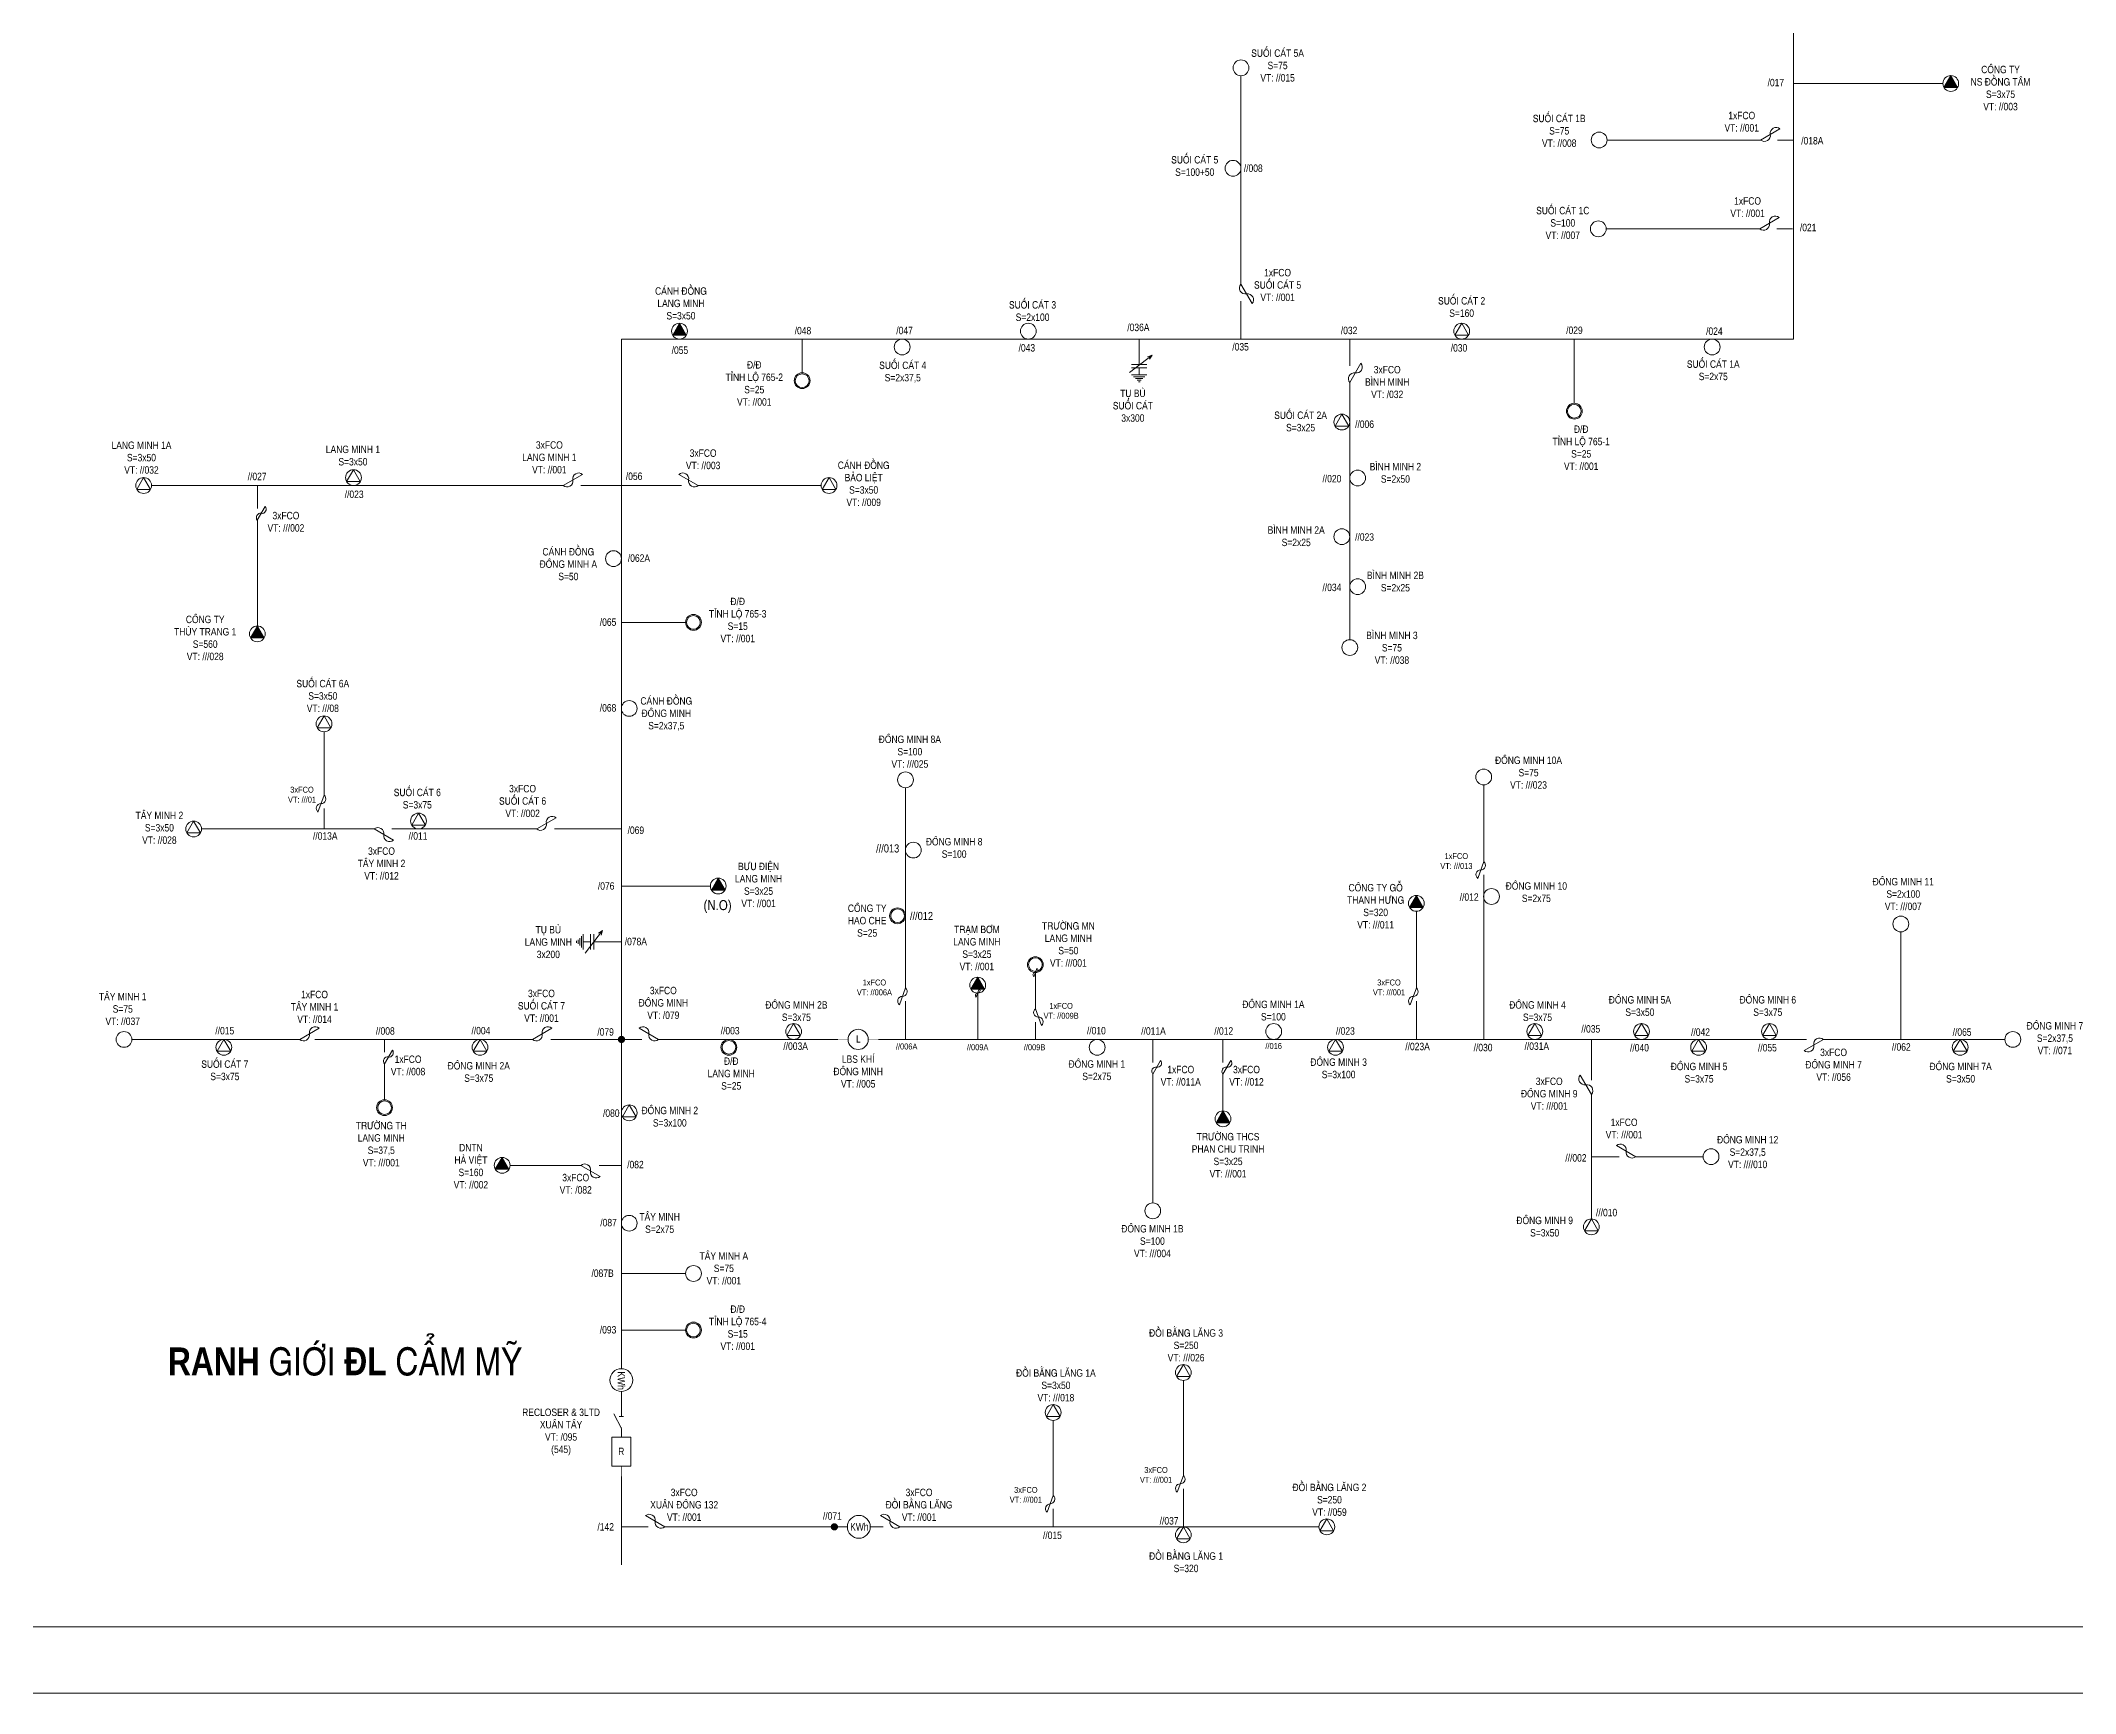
# Model space of a CAD drawing. Header units: inches. Extents: x 3694 to 9715, y -885 to 919.
# Drawn here: x 5783 to 6362, y -841 to -372 of the extents above; entities that cross this region are included whole.
import ezdxf
from ezdxf.enums import TextEntityAlignment as Align

# ---------------------------------------------------------------- set-up
doc = ezdxf.new("R2010")
doc.units = ezdxf.units.IN
doc.header["$LTSCALE"] = 0.2
doc.header["$MEASUREMENT"] = 0
doc.layers.get('0').update_dxf_attribs({"lineweight": 5})
for name, color, linetype, lineweight in [('Day 22kV', 1, 'Continuous', 13), ('Khung', 7, 'Continuous', 13), ('TBA', 5, 'Continuous', 9), ('Text', 7, 'Continuous', 9), ('Thiet bi', 3, 'Continuous', 9), ('Tuyen 475', 6, 'Continuous', 13)]:
    doc.layers.add(name, color=color, linetype=linetype, lineweight=lineweight)
doc.styles.add('V-H-C', font='VHELVCN_0.TTF')
doc.styles.add('V-H-C-B', font='VHELVCB_0.TTF')

# ---------------------------------------------------------------- blocks, each defined once
blk = doc.blocks.new('TBA 1P')
at = {"color": 0}
blk.add_circle((0, 0.8), 0.8, dxfattribs=at)
blk = doc.blocks.new('FCO')
at = {"color": 0}
blk.add_lwpolyline([(0, 0, 0.707499), (0.8, 0.8, -0.707499), (1.6, 1.6, -5.301682)], format="xyb", dxfattribs=at)
blk.add_lwpolyline([(0, 0), (1.6, 1.6)], dxfattribs=at)
blk = doc.blocks.new('TBA 3P')
at = {"color": 0}
blk.add_lwpolyline([(0, 1.6, 0, 1.39, 0), (0, 0.4, 0, 0, 0)], format="xyseb", dxfattribs=at)
blk.add_lwpolyline([(-0.69, 0.4), (0.69, 0.4), (0, 1.6)], close=True, dxfattribs=at)
blk.add_circle((0, 0.8), 0.8, dxfattribs=at)
blk = doc.blocks.new('ALTD')
at = {"color": 0}
for points in [[(3.38, 1.08), (1.27, 0), (0, 0)], [(2.99, 0.31), (2.99, -0.31)], [(2.99, 0), (4.73, 0)]]:
    blk.add_lwpolyline(points, dxfattribs=at)
blk = doc.blocks.new('GIAO NHAN DIEN NANG')
at = {"layer": 'Thiet bi'}
for p, q in [((579.29, -85.47), (582.99, -85.47)), ((589.48, -85.47), (593.18, -85.47))]:
    blk.add_line(p, q, dxfattribs=at)
blk.add_circle((586.24, -85.47), 3.25, dxfattribs=at)
at = {"layer": 'Text', "insert": (586.39, -85.46), "char_height": 2.107, "width": 22.4302, "attachment_point": 5, "style": 'V-H-C'}
blk.add_mtext('KWh', dxfattribs=at)

msp = doc.modelspace()

# ---------------------------------------------------------------- linework, layer by layer
at = {"layer": 'Day 22kV'}
msp.add_line((5948.43, -779.8), (5948.43, -804.95), dxfattribs=at)
for points in [[(6108.25, -779.51), (6108.25, -752.49)], [(6071.24, -785.2), (6071.24, -763.87)], [(6108.25, -794.14), (6108.25, -783.31)], [(6071.24, -794.14), (6071.24, -788.99)], [(5948.43, -794.14), (5956.07, -794.14)], [(5960.8, -794.14), (6008.97, -794.14)], [(6027.59, -794.14), (6146.79, -794.14)]]:
    msp.add_lwpolyline(points, dxfattribs=at)
at = {"layer": 'Day 22kV', "const_width": 1.01}
msp.add_lwpolyline([(6009.01, -793.62, 1), (6009.01, -794.67, 1), (6009.01, -793.62, 2.414214)], format="xyb", dxfattribs=at)
at = {"layer": 'Khung'}
for points in [[(3694.32, 918.53), (3694.32, -841.47), (6724.32, -841.47), (6724.32, 918.53)], [(3713.26, 899.59), (3713.26, -822.54), (6705.39, -822.54), (6705.39, 899.59)]]:
    msp.add_lwpolyline(points, close=True, dxfattribs=at)
at = {"layer": 'TBA', "color": 6}
for points in [[(6187.41, -451.91), (6185.47, -455.28), (6189.36, -455.28)], [(6153.33, -477.76), (6151.38, -481.13), (6155.27, -481.13)], [(5812.59, -495.79), (5810.64, -499.16), (5814.53, -499.16)], [(5872.25, -493.54), (5870.3, -496.91), (5874.2, -496.91)], [(6007.5, -495.79), (6005.55, -499.16), (6009.44, -499.16)], [(5863.89, -563.56), (5861.95, -566.93), (5865.84, -566.93)], [(5826.81, -593.45), (5824.86, -596.82), (5828.75, -596.82)], [(5890.76, -591.2), (5888.81, -594.57), (5892.71, -594.57)], [(5997.43, -651.05), (5995.49, -654.42), (5999.38, -654.42)], [(6208.2, -651.05), (6206.25, -654.42), (6210.14, -654.42)], [(6238.54, -651.05), (6236.59, -654.42), (6240.48, -654.42)], [(6274.92, -651.05), (6272.97, -654.42), (6276.87, -654.42)], [(5835.41, -655.54), (5833.47, -658.92), (5837.36, -658.92)], [(5908.24, -655.54), (5906.29, -658.92), (5910.18, -658.92)], [(6151.53, -655.54), (6149.59, -658.92), (6153.48, -658.92)], [(6254.77, -655.54), (6252.82, -658.92), (6256.72, -658.92)], [(6329.16, -655.54), (6327.21, -658.92), (6331.1, -658.92)], [(5950.68, -674.18), (5948.73, -677.55), (5952.63, -677.55)], [(6224.28, -706.58), (6222.34, -709.96), (6226.23, -709.96)], [(6108.25, -748), (6106.31, -751.37), (6110.2, -751.37)], [(6071.24, -759.37), (6069.3, -762.74), (6073.19, -762.74)], [(6149.04, -791.9), (6147.09, -795.27), (6150.98, -795.27)], [(6108.25, -794.14), (6106.31, -797.52), (6110.2, -797.52)]]:
    msp.add_lwpolyline(points, close=True, dxfattribs=at)
at = {"layer": 'TBA', "color": 6, "ltscale": 2}
for centre in [(6187.41, -454.16), (6153.33, -480), (5812.59, -498.04), (5872.25, -495.79), (6007.5, -498.04), (5863.89, -565.81), (5826.81, -595.7), (5890.76, -593.45), (5997.43, -653.3), (6208.2, -653.3), (6238.54, -653.3), (6274.92, -653.3), (5835.41, -657.79), (5908.24, -657.79), (6151.53, -657.79), (6254.77, -657.79), (6329.16, -657.79), (5950.68, -676.43), (6224.28, -708.83), (6108.25, -750.25), (6071.24, -761.62), (6149.04, -794.14), (6108.25, -796.39)]:
    msp.add_circle(centre, 2.25, dxfattribs=at)
at = {"layer": 'TBA', "color": 6}
for centre, radius in [((5999.85, -468.23), 2.25), ((5999.85, -468.23), 1.95), ((6219.43, -476.91), 2.25), ((6219.43, -476.91), 1.95), ((5968.94, -536.96), 2.25), ((5968.94, -536.96), 1.95), ((6026.98, -620.38), 2.25), ((6026.98, -620.38), 1.95), ((6066.17, -634.28), 2.25), ((6066.17, -634.28), 1.95), ((5979.01, -657.79), 2.25), ((5979.01, -657.79), 1.95), ((5881.09, -674.95), 2.25), ((5881.09, -674.95), 1.95), ((5968.94, -738.19), 2.25), ((5968.94, -738.19), 1.95)]:
    msp.add_circle(centre, radius, dxfattribs=at)
at = {"layer": 'Thiet bi', "color": 6}
for p, q in [((6092.91, -465.94), (6099.36, -460.98)), ((6099.36, -460.98), (6098.05, -461.43)), ((6099.36, -460.98), (6098.59, -462.12)), ((5938.16, -631.02), (5943.09, -624.54)), ((5943.09, -624.54), (5941.95, -625.32)), ((5943.09, -624.54), (5942.65, -625.85))]:
    msp.add_line(p, q, dxfattribs=at)
at = {"layer": 'Thiet bi', "color": 6, "const_width": 0.146}
for points in [[(6095.69, -461.71, 1), (6095.69, -461.86, 1), (6095.69, -461.71, 2.414214)], [(5944.82, -627.71, 1), (5944.82, -627.86, 1), (5944.82, -627.71, 2.414214)]]:
    msp.add_lwpolyline(points, format="xyb", dxfattribs=at)
at = {"layer": 'Thiet bi', "color": 6}
for points in [[(6095.69, -463.59), (6095.69, -461.79), (6095.69, -461.79)], [(6093.49, -463.59), (6097.89, -463.59), (6097.89, -463.59)], [(6093.49, -464.59), (6097.89, -464.59), (6097.89, -464.59)], [(6093.49, -466.61), (6097.89, -466.61), (6097.89, -466.61)], [(6094.08, -467.09), (6097.31, -467.09), (6097.31, -467.09)], [(6094.65, -467.56), (6096.74, -467.56), (6096.74, -467.56)], [(6095.11, -468.04), (6096.28, -468.04), (6096.28, -468.04)], [(6095.45, -468.52), (6095.94, -468.52), (6095.94, -468.52)], [(6095.69, -464.59), (6095.69, -466.61), (6095.74, -466.61), (6095.74, -466.59)], [(5935.7, -627.53), (5935.7, -628.03), (5935.7, -628.03)], [(5936.18, -627.19), (5936.18, -628.37), (5936.18, -628.37)], [(5936.66, -626.74), (5936.66, -628.82), (5936.66, -628.82)], [(5937.13, -626.16), (5937.13, -629.4), (5937.13, -629.4)], [(5937.61, -625.58), (5937.61, -629.98), (5937.61, -629.98)], [(5939.63, -627.78), (5937.61, -627.78), (5937.61, -627.82), (5937.63, -627.82)], [(5939.63, -625.58), (5939.63, -629.98), (5939.63, -629.98)], [(5940.62, -625.58), (5940.62, -629.98), (5940.62, -629.98)], [(5940.62, -627.78), (5944.82, -627.78), (5944.82, -627.78)]]:
    msp.add_lwpolyline(points, dxfattribs=at)
for points in [[(6009.97, -655.54, 0.1, 0.1, 0), (6012.91, -655.54, 0.5, 0.5, 0)], [(6018.66, -655.54, 0.1, 0.1, 0), (6021.6, -655.54, 0.5, 0.5, 0)], [(5948.43, -765.71, 0.1, 0.1, 0), (5948.43, -768.65, 0.5, 0.5, 0)], [(5948.43, -776.86, 0.1, 0.1, 0), (5948.43, -779.8, 0.5, 0.5, 0)]]:
    msp.add_lwpolyline(points, format="xyseb", dxfattribs=at)
at = {"layer": 'Thiet bi', "color": 6, "lineweight": 20, "ltscale": 10}
msp.add_lwpolyline([(5951.11, -768.65), (5951.11, -776.86), (5945.76, -776.86), (5945.76, -768.65), (5951.11, -768.65)], dxfattribs=at)
msp.add_circle((6015.78, -655.54, 1), 2.87, dxfattribs=at)
at = {"layer": 'Tuyen 475'}
for p, q in [((5944.82, -627.78), (5948.43, -627.78)), ((6049.78, -655.54), (6049.78, -642.35))]:
    msp.add_line(p, q, dxfattribs=at)
for points in [[(6281.75, -225.44), (6281.75, -456.41)], [(6124.63, -440.8), (6124.63, -381.51)], [(6324.23, -383.72), (6281.75, -383.72)], [(6272.41, -399.79), (6228.74, -399.79)], [(6281.75, -399.79), (6277.25, -399.79)], [(6272.16, -425.04), (6228.49, -425.04)], [(6281.5, -425.04), (6277, -425.04)], [(6124.63, -456.41), (6124.63, -445.64)], [(6281.75, -456.41), (5948.43, -456.41), (5948.43, -747.18)], [(5999.85, -456.41), (5999.85, -465.98)], [(6095.69, -461.79), (6095.69, -456.41), (6095.69, -456.41)], [(6155.57, -456.41), (6155.57, -464.04)], [(6219.43, -456.41), (6219.43, -474.66)], [(6155.57, -468.77), (6155.57, -541.88)], [(5931.88, -498.04), (5814.83, -498.04)], [(5844.92, -498.04), (5844.92, -504.6)], [(5948.43, -498.04), (5936.91, -498.04)], [(5948.43, -498.04), (5965.58, -498.04)], [(5970.32, -498.04), (6005.25, -498.04)], [(5844.92, -507.75), (5844.92, -537.98)], [(5948.43, -536.96), (5966.69, -536.96)], [(5863.89, -586.09), (5863.89, -568.06)], [(6029.23, -640.91), (6029.23, -583.97)], [(6193.67, -604.97), (6193.67, -583.17)], [(5863.89, -595.7), (5863.89, -589.89)], [(5878.12, -595.7), (5829.05, -595.7)], [(5924.36, -595.7), (5883.15, -595.7)], [(5948.43, -595.7), (5929.4, -595.7)], [(5948.43, -611.93), (5973.74, -611.93)], [(6193.67, -655.54), (6193.67, -608.77)], [(6174.51, -640.91), (6174.51, -619.11)], [(6312.28, -655.54), (6312.28, -624.96)], [(6066.17, -646.8), (6066.17, -636.53)], [(6029.23, -655.54), (6029.23, -644.71)], [(6174.51, -655.54), (6174.51, -644.71)], [(6066.17, -655.54), (6066.17, -650.59)], [(5856.98, -655.54), (5809.25, -655.54)], [(5875.61, -655.54), (5861.26, -655.54)], [(5923.15, -655.54), (5875.61, -655.54)], [(5881.09, -655.54), (5881.09, -659.19)], [(5928.41, -655.54), (5954.27, -655.54)], [(5959, -655.54), (6009.97, -655.54)], [(6021.6, -655.54), (6285.45, -655.54)], [(6099.55, -655.54), (6099.55, -662.11)], [(6119.52, -655.54), (6119.52, -662.11)], [(6224.28, -655.54), (6224.28, -667.14)], [(6290.28, -655.54), (6341.88, -655.54)], [(5881.09, -662.35), (5881.09, -672.7)], [(6099.55, -665.26), (6099.55, -702.05)], [(6119.52, -665.26), (6119.52, -675.86)], [(6224.28, -671.18), (6224.28, -706.58)], [(5936.9, -691.35), (5916.78, -691.35)], [(5942.17, -691.35), (5948.43, -691.35)], [(6224.28, -688.88), (6232.16, -688.88)], [(6236.92, -688.88), (6256.08, -688.88)], [(5948.43, -722.11), (5966.69, -722.11)], [(5948.43, -738.19), (5966.69, -738.19)]]:
    msp.add_lwpolyline(points, dxfattribs=at)
at = {"layer": 'Tuyen 475', "const_width": 1.01}
msp.add_lwpolyline([(5948.47, -655.02, 1), (5948.47, -656.07, 1), (5948.47, -655.02, 2.414214)], format="xyb", dxfattribs=at)

# ---------------------------------------------------------------- block references
at = {"layer": 'TBA', "color": 6, "zscale": 2.809729812779032, "rotation": 270}
for p, xscale, yscale in [((6122.39, -379.26), 2.809729812779551, 2.809729812779551), ((6120.14, -407.83), 2.809729812779551, 2.809729812779551), ((6155.57, -495.89), 2.809729812779551, 2.809729812779551), ((6151.08, -512.59), 2.809729812779551, 2.809729812779551), ((6155.57, -526.8), 2.809729812779551, 2.809729812779551), ((6153.33, -544.12), 2.809729812779551, 2.809729812779551), ((6310.04, -622.72), 2.809729812779096, 2.809729812778642), ((6341.88, -655.54), 2.809729812779096, 2.809729812778642)]:
    msp.add_blockref('TBA 1P', p, dxfattribs=dict(at, xscale=xscale, yscale=yscale))
at = {"layer": 'TBA', "color": 6, "xscale": 2.809729812779551, "zscale": 2.809729812779032}
for name, p, yscale in [('TBA 3P', (6326.48, -385.97), 2.809729812779551), ('TBA 1P', (6226.49, -402.04), 2.809729812779551), ('TBA 1P', (6226.24, -427.29), 2.809729812779551), ('TBA 3P', (5964.97, -456.41), 2.809729812779551), ('TBA 1P', (6028.29, -460.9), 2.809729812779551), ('TBA 1P', (6064.18, -456.41), 2.809729812779551), ('TBA 1P', (6258.64, -460.9), 2.809729812779551), ('TBA 1P', (5946.19, -521.07), 2.809729812779551), ('TBA 3P', (5844.92, -542.48), 2.809729812779551), ('TBA 1P', (5950.68, -563.67), 2.809729812779551), ('TBA 1P', (6029.23, -583.97), 2.809729812778642), ('TBA 1P', (6193.67, -583.17), 2.809729812778642), ('TBA 1P', (6031.48, -603.95), 2.809729812778642), ('TBA 3P', (5975.99, -614.18), 2.809729812778642), ('TBA 3P', (6174.51, -619.11), 2.809729812778642), ('TBA 1P', (6195.89, -617.15), 2.809729812778642), ('TBA 3P', (6049.78, -642.35), 2.809729812778642), ('TBA 1P', (5807, -657.79), 2.809729812778642), ('TBA 1P', (6133.95, -655.54), 2.809729812778642), ('TBA 1P', (6083.75, -660.04), 2.809729812778642), ('TBA 3P', (6119.52, -680.35), 2.809729812778642), ('TBA 3P', (5914.53, -693.6), 2.809729812778642), ('TBA 1P', (6258.32, -691.13), 2.809729812779551), ('TBA 1P', (5950.68, -710.06), 2.809729812779551), ('TBA 1P', (6099.55, -706.54), 2.809729812778642), ('TBA 1P', (5968.94, -724.36), 2.809729812779551)]:
    msp.add_blockref(name, p, dxfattribs=dict(at, yscale=yscale))
at = {"layer": 'Thiet bi', "color": 6}
for name, p, xscale, yscale, zscale, rotation in [('FCO', (6272.41, -399.79), 2.809729812778733, 2.809729812779551, 2.809729812779032, 344.9999999999864), ('FCO', (6272.16, -425.04), 2.809729812778733, 2.809729812779551, 2.809729812779032, 344.9999999999864), ('FCO', (6124.63, -440.8), 2.809729812778497, 2.809729812779551, 2.809729812779032, 255.0000000000043), ('FCO', (6155.57, -468.77), -2.809729812778497, 2.809729812779551, 2.809729812779032, 284.9999999999957), ('FCO', (5931.88, -498.04), 2.809729812778498, 2.809729812779551, 2.809729812779032, 345.0000000000043), ('FCO', (5970.32, -498.04), -2.809729812778497, 2.809729812779551, 2.809729812779032, 14.99999999999563), ('FCO', (5847.14, -504.02), -1.966810868945688, 1.966810868945686, 1.966810868945322, 105.0000000000146), ('FCO', (5863.89, -586.09), -2.247783850223567, 2.247783850223641, 2.247783850223226, 115.217505704402), ('FCO', (5878.12, -595.7), -2.809729812778733, 2.809729812779551, 2.809729812779032, 195.0000000000136), ('FCO', (5924.36, -595.7), 2.809729812778498, 2.809729812779551, 2.809729812779032, 345.0000000000043), ('FCO', (6193.67, -604.97), -2.247783850223567, 2.247783850223641, 2.247783850223226, 115.217505704402), ('FCO', (6066.6, -635.33), -1.123891925111395, 1.12389192511182, 1.123891925111613, 115.21750570436), ('FCO', (6029.23, -640.91), -2.247783850223567, 2.247783850223641, 2.247783850223226, 115.217505704402), ('FCO', (6050.21, -641.15), -1.123891925111395, 1.12389192511182, 1.123891925111613, 115.21750570436), ('FCO', (6174.51, -640.91), -2.247783850223567, 2.247783850223641, 2.247783850223226, 115.217505704402), ('FCO', (6066.17, -646.8), 2.247783850223203, 2.247783850223641, 2.247783850223226, 244.7824942956449), ('FCO', (5856.98, -655.54), 2.809729812778497, 2.809729812778642, 2.809729812779032, 345.0000000000044), ('FCO', (5923.15, -655.54), 2.809729812778497, 2.809729812778642, 2.809729812779032, 345.0000000000044), ('FCO', (5959, -655.54), -2.809729812778497, 2.809729812779551, 2.809729812779032, 14.99999999999563), ('FCO', (5883.31, -658.61), -1.966810868945687, 1.966810868945686, 1.966810868945322, 105.0000000000146), ('FCO', (6290.28, -655.54), 2.809729812778615, 2.809729812778642, 2.809729812779032, 164.9999999999954), ('FCO', (6101.78, -661.53), -1.966810868945688, 1.966810868945686, 1.966810868945322, 105.0000000000146), ('FCO', (6121.74, -661.53), -1.966810868945687, 1.966810868945686, 1.966810868945322, 105.0000000000146), ('FCO', (6224.28, -671.18), 2.809729812778733, 2.809729812778642, 2.809729812779032, 74.99999999998644), ('FCO', (6236.92, -688.88), -2.809729812778497, 2.809729812779551, 2.809729812779032, 14.99999999999563), ('FCO', (5936.9, -691.35), -2.809729812778497, 2.809729812778642, 2.809729812779032, 194.9999999999957), ('ALTD', (5948.43, -768.65), 1.966810868945686, 1.966810868945686, 1.966810868945322, 90)]:
    msp.add_blockref(name, p, dxfattribs=dict(at, xscale=xscale, yscale=yscale, zscale=zscale, rotation=rotation))
at = {"layer": 'Thiet bi', "color": 6, "rotation": 270}
msp.add_blockref('GIAO NHAN DIEN NANG', (6033.9, -166.18), dxfattribs=at)
at = {"layer": 'Thiet bi'}
for p, xscale, yscale, zscale, rotation in [((6108.25, -779.51), -2.247783850223567, 2.247783850223641, 2.247783850223226, 115.217505704402), ((6071.24, -785.2), -2.247783850223566, 2.247783850223641, 2.247783850223226, 115.217505704402), ((5960.8, -794.14), -2.809729812778497, 2.809729812779551, 2.809729812779032, 14.99999999999563), ((6027.59, -794.14), -2.809729812778497, 2.809729812779551, 2.809729812779032, 14.99999999999563)]:
    msp.add_blockref('FCO', p, dxfattribs=dict(at, xscale=xscale, yscale=yscale, zscale=zscale, rotation=rotation))
msp.add_blockref('GIAO NHAN DIEN NANG', (5429.72, -708.67), dxfattribs=at)

# ---------------------------------------------------------------- texts
at = {"layer": 'Text', "color": 1, "style": 'V-H-C-B'}
msp.add_text('(N.O)', height=2.851, dxfattribs=at).set_placement((5975.8, -618.77, -4), align=Align.CENTER)
at = {"layer": 'Text', "attachment_point": 5, "style": 'V-H-C'}
for s, insert, char_height, width in [('SUOÁI CAÙT 5A\\PS=75\\PVT: //015', (6135.05, -378.61), 2.1073, 28.1807), ('COÂNG TY\\PNS ÑOÀNG TAÂM\\PS=3x75\\PVT: //003', (6340.63, -385.03), 2.1073, 28.1807), ('/017', (6276.74, -383.48), 2.107, 28.1807), ('SUOÁI CAÙT 1B\\PS=75\\PVT: //008', (6215.13, -397.19), 2.1073, 40.543), ('1xFCO\\PVT: //001', (6267.04, -394.6), 2.107, 40.543), ('/018A', (6287.11, -400.01), 2.107, 40.543), ('SUOÁI CAÙT 5\\PS=100+50', (6111.49, -407.18), 2.1073, 28.1807), ('//008', (6128.13, -407.82), 2.107, 28.1807), ('1xFCO\\PVT: //001', (6268.7, -418.89), 2.107, 40.543), ('SUOÁI CAÙT 1C\\PS=100\\PVT: //007', (6216.15, -423.38), 2.1073, 40.543), ('/021', (6285.92, -424.69), 2.107, 40.543), ('1xFCO\\PSUOÁI CAÙT 5\\PVT: //001', (6135.05, -441.03), 2.1073, 28.1807), ('CAÙNH ÑOÀNG\\PLANG MINH\\PS=3x50', (5965.38, -446.26), 2.1073, 28.1807), ('SUOÁI CAÙT 3\\PS=2x100', (6065.37, -448.44), 2.1073, 28.1807), ('SUOÁI CAÙT 2\\PS=160', (6187.39, -447.29), 2.1073, 28.1807), ('/048', (6000.08, -454.01), 2.107, 7.0464), ('/047', (6028.97, -453.97), 2.107, 7.0464), ('/036A', (6095.46, -453.09), 2.107, 7.0464), ('/032', (6155.38, -453.96), 2.107, 28.1807), ('/029', (6219.46, -453.91), 2.107, 28.1807), ('/024', (6259.25, -454.17), 2.107, 28.1807), ('/055', (5965.09, -459.57), 2.107, 7.0464), ('Ñ/Ñ\\PTÆNH LOÄ 765-2\\PS=25\\PVT: //001', (5986.23, -469.02), 2.1073, 28.1807), ('SUOÁI CAÙT 4\\PS=2x37,5', (6028.46, -465.81), 2.1073, 28.1807), ('/043', (6063.74, -458.9), 2.107, 7.0464), ('/035', (6124.52, -458.61), 2.107, 7.0464), ('/030', (6186.64, -458.91), 2.107, 28.1807), ('SUOÁI CAÙT 1A\\PS=2x75', (6258.94, -465.28), 2.1073, 28.1807), ('3xFCO\\PBÌNH MINH\\PVT: /032', (6166.22, -468.62), 2.107, 28.1807), ('TUÏ BUØ\\PSUOÁI CAÙT\\P3x300', (6093.9, -475.35), 2.107, 32.3939), ('SUOÁI CAÙT 2A\\PS=3x25', (6141.59, -479.83), 2.1073, 28.1807), ('//006', (6159.78, -480.62), 2.107, 28.1807), ('LANG MINH 1A\\PS=3x50\\PVT: //032', (5811.97, -490.12), 2.1073, 28.1807), ('3xFCO\\PLANG MINH 1\\PVT: //001', (5927.96, -490.04), 2.1073, 17.5697), ('Ñ/Ñ\\PTÆNH LOÄ 765-1\\PS=25\\PVT: //001', (6221.38, -487.3), 2.1073, 28.1807), ('LANG MINH 1\\PS=3x50', (5872.1, -489.53), 2.1073, 28.1807), ('3xFCO\\PVT: //003', (5971.69, -490.59), 2.107, 18.5854), ('CAÙNH ÑOÀNG\\PBAÛO LIEÄT\\PS=3x50\\PVT: //009', (6017.34, -497.56), 2.1073, 28.1807), ('BÌNH MINH 2\\PS=2x50', (6168.55, -494.44), 2.1073, 28.1807), ('//027', (5844.86, -495.48), 2.107, 7.0464), ('/056', (5952.06, -495.42), 2.107, 7.0464), ('//020', (6150.49, -496.11), 2.107, 28.1807), ('//023', (5872.45, -500.55), 2.107, 7.0464), ('3xFCO\\PVT: ///002', (5853.05, -508.36), 2.107, 13.4727), ('BÌNH MINH 2A\\PS=2x25', (6140.34, -512.47), 2.1073, 28.1807), ('CAÙNH ÑOÀNG\\PÑOÂNG MINH A\\PS=50', (5933.36, -520.4), 2.1073, 28.1807), ('//023', (6159.78, -512.69), 2.107, 28.1807), ('/062A', (5953.44, -518.69), 2.107, 7.0464), ('//034', (6150.49, -527.02), 2.107, 28.1807), ('BÌNH MINH 2B\\PS=2x25', (6168.55, -525.35), 2.1073, 28.1807), ('Ñ/Ñ\\PTÆNH LOÄ 765-3\\PS=15\\PVT: //001', (5981.52, -536.29), 2.1073, 28.1807), ('COÂNG TY\\PTHUØY TRANG 1\\PS=560\\PVT: ///028', (5830.09, -541.39), 2.1073, 28.1807), ('/065', (5944.65, -536.89), 2.107, 7.0464), ('BÌNH MINH 3\\PS=75\\PVT: //038', (6167.56, -544.18), 2.1073, 28.1807), ('SUOÁI CAÙT 6A\\PS=3x50\\PVT: ///08', (5863.54, -557.89), 2.1073, 28.1807), ('/068', (5944.65, -561.28), 2.107, 7.0464), ('CAÙNH ÑOÀNG\\PÑOÂNG MINH\\PS=2x37,5', (5961.21, -563), 2.1073, 28.1807), ('ÑOÂNG MINH 8A\\PS=100\\PVT: ///025', (6030.47, -573.73), 2.1073, 28.1807), ('ÑOÂNG MINH 10A\\PS=75\\PVT: ///023', (6206.41, -579.69), 2.1073, 28.1807), ('3xFCO\\PVT: ///01', (5857.62, -585.95), 1.686, 15.3333), ('SUOÁI CAÙT 6\\PS=3x75', (5890.41, -587.08), 2.1073, 28.1807), ('3xFCO\\PSUOÁI CAÙT 6\\PVT: //002', (5920.35, -587.76), 2.1073, 14.0117), ('TAÂY MINH 2\\PS=3x50\\PVT: //028', (5817.07, -595.37), 2.1073, 28.1807), ('/069', (5952.56, -596.07), 2.107, 7.0464), ('//013A', (5864.23, -597.71), 2.107, 7.0464), ('3xFCO\\PTAÂY MINH 2\\PVT: //012', (5880.23, -605.52), 2.1073, 18.4686), ('//011', (5890.61, -597.7), 2.107, 7.0464), ('///013', (6024.17, -601.24), 2.291, 7.6596), ('ÑOÂNG MINH 8\\PS=100', (6043.07, -601.09), 2.1073, 28.1807), ('BÖU ÑIEÄN\\PLANG MINH\\PS=3x25\\PVT: //001', (5987.45, -611.62), 2.107, 28.1807), ('1xFCO\\PVT: ///013', (6185.89, -604.83), 1.686, 15.3333), ('/076', (5944.11, -611.93), 2.107, 7.0464), ('COÂNG TY GOÃ\\PTHANH HÖNG\\PS=320\\PVT: ///011', (6162.93, -617.68), 2.1073, 38.9403), ('ÑOÂNG MINH 10\\PS=2x75', (6208.63, -613.68), 2.1073, 28.1807), ('ÑOÂNG MINH 11\\PS=2x100\\PVT: ///007', (6312.97, -614.21), 2.1073, 19.1667), ('COÂNG TY\\PHAO CHE\\PS=25', (6018.34, -621.77), 2.107, 28.1807), ('//012', (6189.53, -615.07), 2.107, 7.0464), ('TUÏ BUØ\\PLANG MINH\\P3x200', (5927.67, -627.86), 2.107, 32.3939), ('///012', (6033.79, -620.45), 2.291, 7.6596), ('TRAÏM BÔM\\PLANG MINH\\PS=3x25\\PVT: //001', (6049.53, -629.55), 2.107, 28.1807), ('TRÖÔØNG MN\\PLANG MINH\\PS=50\\PVT: ///001', (6075.55, -628.54), 2.107, 28.1807), ('/078A', (5952.56, -627.72), 2.107, 7.0464), ('TAÂY MINH 1\\PS=75\\PVT: //037', (5806.64, -646.89), 2.1073, 28.1807), ('1xFCO\\PTAÂY MINH 1\\PVT: //014', (5861.18, -646.3), 2.1073, 28.1807), ('3xFCO\\PSUOÁI CAÙT 7\\PVT: //001', (5925.71, -645.99), 2.1073, 17.0294), ('3xFCO\\PÑOÂNG MINH\\PVT: /079', (5960.37, -645.16), 2.107, 18.5854), ('1xFCO\\PVT: //006A', (6020.4, -640.77), 1.686, 24.2844), ('3xFCO\\PVT: ///001', (6166.73, -640.77), 1.686, 15.3333), ('ÑOÂNG MINH 2B\\PS=3x75', (5998.2, -647.5), 2.1073, 28.1807), ('1xFCO\\PVT: //009B', (6073.49, -647.42), 1.686, 15.3333), ('ÑOÂNG MINH 1A\\PS=100', (6133.85, -647.35), 2.1073, 28.1807), ('ÑOÂNG MINH 4\\PS=3x75', (6208.96, -647.5), 2.1073, 28.1807), ('ÑOÂNG MINH 5A\\PS=3x50', (6238.07, -646.05), 2.1073, 19.1667), ('ÑOÂNG MINH 6\\PS=3x75', (6274.45, -646.05), 2.1073, 19.1667), ('//015', (5835.66, -653.06), 2.107, 7.0464), ('//008', (5881.3, -653.15), 2.107, 7.0464), ('//004', (5908.49, -653.06), 2.107, 7.0464), ('/079', (5943.95, -653.42), 2.107, 7.0464), ('//003', (5979.37, -653.07), 2.107, 7.0464), ('//010', (6083.51, -653.07), 2.107, 7.0464), ('//011A', (6099.76, -653.15), 2.107, 7.0464), ('//012', (6119.73, -653.15), 2.107, 7.0464), ('//023', (6154.32, -653.16), 2.107, 7.0464), ('//035', (6224.11, -652.56), 2.107, 7.0464), ('//042', (6255.32, -653.47), 2.107, 19.1667), ('//065', (6329.7, -653.47), 2.107, 19.1667), ('ÑOÂNG MINH 7\\PS=2x37,5\\PVT: //071', (6356.1, -655.2), 2.1073, 19.1667), ('//003A', (5997.99, -657.47), 2.107, 7.0464), ('LBS KHÍ\\PÑOÂNG MINH\\PVT: //005', (6015.77, -664.67), 2.107, 32.3939), ('//006A', (6029.57, -657.56), 1.686, 5.6371), ('//009A', (6049.76, -657.78), 1.686, 5.6371), ('//009B', (6065.94, -657.78), 1.686, 5.6371), ('//016', (6133.93, -657.41), 1.686, 5.6371), ('//023A', (6174.85, -657.56), 2.107, 7.0464), ('//030', (6193.48, -657.86), 2.107, 7.0464), ('//031A', (6208.76, -657.47), 2.107, 7.0464), ('//040', (6237.96, -657.91), 2.107, 19.1667), ('//055', (6274.34, -657.91), 2.107, 19.1667), ('3xFCO\\PÑOÂNG MINH 7\\PVT: //056', (6293.16, -662.75), 2.1073, 19.1667), ('//062', (6312.4, -657.7), 2.107, 19.1667), ('SUOÁI CAÙT 7\\PS=3x75', (5835.68, -664.33), 2.1073, 28.1807), ('1xFCO\\PVT: //008', (5887.78, -662.95), 2.107, 13.4727), ('ÑOÂNG MINH 2A\\PS=3x75', (5907.88, -664.81), 2.1073, 28.1807), ('Ñ/Ñ\\PLANG MINH\\PS=25', (5979.68, -665.25), 2.107, 28.1807), ('ÑOÂNG MINH 1\\PS=2x75', (6083.64, -664.31), 2.1073, 28.1807), ('1xFCO\\PVT: //011A', (6107.51, -665.87), 2.107, 13.4727), ('3xFCO\\PVT: //012', (6126.21, -665.87), 2.107, 13.4727), ('ÑOÂNG MINH 3\\PS=3x100', (6152.4, -663.77), 2.1073, 46.28), ('ÑOÂNG MINH 5\\PS=3x75', (6254.9, -665), 2.1073, 19.1667), ('ÑOÂNG MINH 7A\\PS=3x50', (6329.28, -665), 2.1073, 19.1667), ('3xFCO\\PÑOÂNG MINH 9\\PVT: ///001', (6212.29, -670.98), 2.1073, 19.1667), ('/080', (5945.57, -676.51), 2.107, 7.0464), ('ÑOÂNG MINH 2\\PS=3x100', (5962.21, -677.52), 2.1073, 28.1807), ('TRÖÔØNG TH\\PLANG MINH\\PS=37,5\\PVT: ///001', (5880.16, -685.32), 2.107, 28.1807), ('TRÖÔØNG THCS\\PPHAN CHU TRINH\\PS=3x25\\PVT: ///001', (6120.96, -688.48), 2.1073, 28.1807), ('1xFCO\\PVT: ///001', (6233.59, -680.88), 2.107, 28.1807), ('ÑOÂNG MINH 12\\PS=2x37,5\\PVT: ////010', (6268.73, -687.59), 2.1073, 28.1807), ('DNTN\\PHAØ VIEÄT\\PS=160\\PVT: //002', (5905.65, -691.61), 2.107, 28.1807), ('///002', (6219.89, -689.24), 2.107, 7.0464), ('3xFCO\\PVT: /082', (5935.46, -696.59), 2.107, 22.8893), ('/082', (5952.44, -691.15), 2.107, 7.0464), ('TAÂY MINH\\PS=2x75', (5959.32, -707.77), 2.107, 28.1807), ('ÑOÂNG MINH 9\\PS=3x50', (6211, -708.78), 2.1073, 28.1807), ('///010', (6228.6, -704.79), 2.107, 7.0464), ('/087', (5944.79, -707.65), 2.107, 7.0464), ('ÑOÂNG MINH 1B\\PS=100\\PVT: ///004', (6099.45, -712.9), 2.1073, 28.1807), ('TAÂY MINH A\\PS=75\\PVT: //001', (5977.58, -720.65), 2.1073, 28.1807), ('/087B', (5943.1, -722.03), 2.107, 7.0464), ('Ñ/Ñ\\PTÆNH LOÄ 765-4\\PS=15\\PVT: //001', (5981.52, -737.52), 2.1073, 28.1807), ('{\\fVNI-Helve-Condense|b1|i0|c0|p2;RANH GIÔÙI ÑL CAÅM MYÕ}', (5869.87, -747.19), 7.8916, 147.6017), ('/093', (5944.65, -738.11), 2.107, 7.0464), ('ÑOÀI BAÈNG LAÊNG 3\\PS=250\\PVT: ///026', (6109.02, -742.54), 2.1073, 28.1807), ('ÑOÀI BAÈNG LAÊNG 1A\\PS=3x50\\PVT: ///018', (6072.01, -753.91), 2.1073, 28.1807), ('RECLOSER & 3LTD\\PXUAÂN TAÂY\\PVT: /095\\P(545)', (5931.29, -767.15), 2.1073, 28.1807), ('3xFCO\\PVT: ///001', (6100.48, -779.37), 1.686, 15.3333), ('ÑOÀI BAÈNG LAÊNG 2\\PS=250\\PVT: //059', (6149.8, -786.44), 2.1073, 28.1807), ('3xFCO\\PXUAÂN ÑOÂNG 132\\PVT: //001', (5966.3, -787.88), 2.1073, 28.1807), ('3xFCO\\PÑOÀI BAÈNG LAÊNG\\PVT: //001', (6033.09, -787.88), 2.1073, 28.1807), ('3xFCO\\PVT: ///001', (6063.46, -785.05), 1.686, 15.3333), ('//071', (6008.44, -791.06), 2.107, 7.0464), ('//037', (6104.2, -792.44), 2.107, 7.0464), ('/142', (5943.98, -794.16), 2.107, 7.0464), ('//015', (6071.02, -796.55), 2.107, 7.0464), ('ÑOÀI BAÈNG LAÊNG 1\\PS=320', (6109.02, -804.22), 2.1073, 28.1807)]:
    msp.add_mtext(s, dxfattribs=dict(at, insert=insert, char_height=char_height, width=width))
at = {"layer": 'Thiet bi', "color": 6, "char_height": 2.11, "width": 28.1807, "attachment_point": 5, "style": 'V-H-C'}
for s, insert in [('L', (6015.84, -655.4)), ('R', (5948.42, -772.69))]:
    msp.add_mtext(s, dxfattribs=dict(at, insert=insert))

doc.saveas('drawing.dxf')
